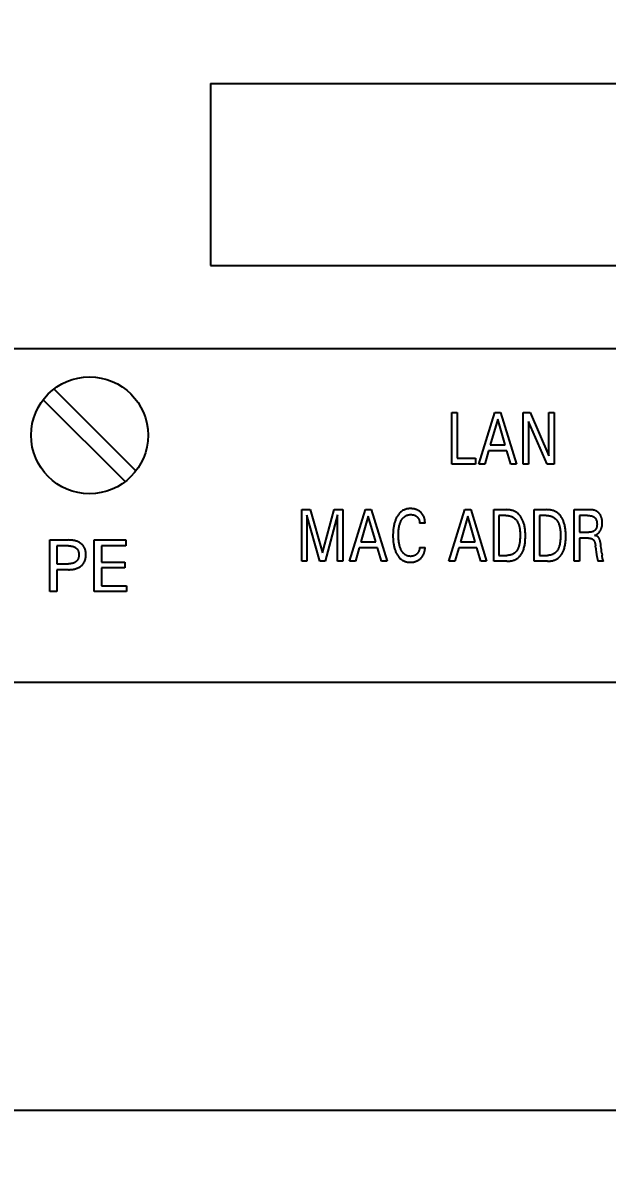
# Model space of a CAD drawing. Extents: x 0 to 420, y 0 to 297.
# Drawn here: x 155.81 to 175.05, y 146.93 to 184.77 of the extents above; entities that cross this region are included whole.
import ezdxf

# ---------------------------------------------------------------- set-up
doc = ezdxf.new("R2010")
doc.units = 0
doc.header["$LTSCALE"] = 23.1
doc.layers.get('0').update_dxf_attribs({"linetype": 'CONTINUOUS'})
doc.layers.add('10000_FRONT', color=7, linetype='CONTINUOUS')
doc.layers.add('10100_DIM_FRONT', color=7, linetype='CONTINUOUS')
doc.dimstyles.get("Standard").update_dxf_attribs({"dimtxt": 2.5, "dimasz": 2.5, "dimexe": 1.25, "dimexo": 0.625, "dimtad": 1, "dimcen": 2.5, "dimazin": 3, "dimtfac": 1, "dimtmove": 0, "dimatfit": 3})

# ---------------------------------------------------------------- blocks, each defined once
blk = doc.blocks.new('_FILLED')
at = {"color": 0, "linetype": 'BYBLOCK'}
blk.add_solid([(0, 0), (-1, 0.132), (-1, -0.132)], dxfattribs=at)
blk = doc.blocks.new('*D2')
at = {"layer": '10100_DIM_FRONT', "color": 7, "linetype": 'CONTINUOUS'}
for p, q in [((88.189, 199.406), (88.189, 146.927)), ((195.189, 170.026), (195.189, 146.927)), ((88.189, 148.927), (141.689, 148.927)), ((195.189, 148.927), (141.689, 148.927))]:
    blk.add_line(p, q, dxfattribs=at)
at = {"layer": '10100_DIM_FRONT', "color": 7, "linetype": 'CONTINUOUS', "xscale": 2.5, "yscale": 2.5, "zscale": 2.5, "rotation": 180}
blk.add_blockref('_FILLED', (88.189, 148.927), dxfattribs=at)
at = {"layer": '10100_DIM_FRONT', "color": 7, "linetype": 'CONTINUOUS', "xscale": 2.5, "yscale": 2.5, "zscale": 2.5}
blk.add_blockref('_FILLED', (195.189, 148.927), dxfattribs=at)

msp = doc.modelspace()

# ---------------------------------------------------------------- linework, layer by layer
at = {"layer": '10000_FRONT', "color": 7, "linetype": 'CONTINUOUS'}
for p, q in [((161.989, 182.776), (161.989, 176.776)), ((161.989, 182.776), (187.989, 182.776)), ((161.989, 176.776), (187.989, 176.776)), ((194.189, 174.026), (89.189, 174.026)), ((159.526, 170.002), (156.825, 172.703)), ((156.471, 172.349), (159.172, 169.648)), ((169.939, 170.226), (169.939, 171.926)), ((169.939, 171.926), (170.113, 171.926)), ((170.113, 171.926), (170.113, 170.418)), ((170.827, 170.226), (171.35, 171.926)), ((171.35, 171.926), (171.542, 171.926)), ((171.542, 171.926), (172.065, 170.226)), ((172.284, 170.226), (172.284, 171.926)), ((172.284, 171.926), (172.511, 171.926)), ((172.511, 171.926), (173.134, 170.5)), ((173.134, 170.5), (173.134, 171.926)), ((173.134, 171.926), (173.307, 171.926)), ((173.307, 171.926), (173.307, 170.226)), ((171.447, 171.706), (171.203, 170.862)), ((171.692, 170.862), (171.447, 171.706)), ((172.458, 171.635), (172.458, 170.226)), ((173.073, 170.226), (172.458, 171.635)), ((171.147, 170.669), (171.02, 170.226)), ((171.747, 170.669), (171.147, 170.669)), ((171.203, 170.862), (171.692, 170.862)), ((171.875, 170.226), (171.747, 170.669)), ((170.113, 170.418), (170.715, 170.418)), ((170.715, 170.418), (170.715, 170.226)), ((170.715, 170.226), (169.939, 170.226)), ((171.02, 170.226), (170.827, 170.226)), ((172.065, 170.226), (171.875, 170.226)), ((172.458, 170.226), (172.284, 170.226)), ((173.307, 170.226), (173.073, 170.226)), ((164.989, 167.026), (164.989, 168.726)), ((164.989, 168.726), (165.271, 168.726)), ((165.163, 168.547), (165.163, 167.026)), ((165.583, 167.026), (165.163, 168.547)), ((165.271, 168.726), (165.672, 167.303)), ((165.672, 167.303), (166.059, 168.726)), ((166.168, 168.55), (165.758, 167.026)), ((166.059, 168.726), (166.342, 168.726)), ((166.168, 167.026), (166.168, 168.55)), ((166.342, 168.726), (166.342, 167.026)), ((166.564, 167.026), (167.088, 168.726)), ((167.184, 168.506), (166.94, 167.662)), ((167.088, 168.726), (167.279, 168.726)), ((167.429, 167.662), (167.184, 168.506)), ((167.279, 168.726), (167.802, 167.026)), ((169.841, 167.026), (170.364, 168.726)), ((170.461, 168.506), (170.217, 167.662)), ((170.364, 168.726), (170.556, 168.726)), ((170.706, 167.662), (170.461, 168.506)), ((170.556, 168.726), (171.079, 167.026)), ((171.314, 167.026), (171.314, 168.726)), ((171.314, 168.726), (171.718, 168.726)), ((171.488, 168.533), (171.488, 167.218)), ((171.718, 168.533), (171.488, 168.533)), ((172.645, 167.026), (172.645, 168.726)), ((172.645, 168.726), (173.049, 168.726)), ((172.819, 168.533), (172.819, 167.218)), ((173.049, 168.533), (172.819, 168.533)), ((173.971, 167.026), (173.971, 168.726)), ((173.971, 168.726), (174.479, 168.726)), ((174.146, 168.533), (174.146, 167.98)), ((174.403, 168.533), (174.146, 168.533)), ((169.054, 168.275), (168.875, 168.275)), ((156.689, 166.026), (156.689, 167.726)), ((156.689, 167.726), (157.307, 167.726)), ((158.156, 166.026), (158.156, 167.726)), ((158.156, 167.726), (159.192, 167.726)), ((159.192, 167.726), (159.192, 167.533)), ((166.94, 167.662), (167.429, 167.662)), ((170.217, 167.662), (170.706, 167.662)), ((174.146, 167.98), (174.449, 167.98)), ((174.146, 167.787), (174.146, 167.026)), ((174.433, 167.787), (174.146, 167.787)), ((156.921, 167.533), (156.921, 166.94)), ((157.307, 167.533), (156.921, 167.533)), ((158.389, 167.533), (158.389, 166.997)), ((159.192, 167.533), (158.389, 167.533)), ((166.884, 167.469), (166.758, 167.026)), ((167.484, 167.469), (166.884, 167.469)), ((167.613, 167.026), (167.484, 167.469)), ((168.875, 167.476), (169.054, 167.476)), ((170.161, 167.469), (170.034, 167.026)), ((170.761, 167.469), (170.161, 167.469)), ((170.889, 167.026), (170.761, 167.469)), ((174.677, 167.46), (174.669, 167.532)), ((174.692, 167.339), (174.696, 167.309)), ((174.877, 167.295), (174.887, 167.221)), ((156.921, 166.94), (157.307, 166.94)), ((158.389, 166.997), (159.161, 166.997)), ((159.161, 166.997), (159.161, 166.804)), ((165.163, 167.026), (164.989, 167.026)), ((165.758, 167.026), (165.583, 167.026)), ((166.342, 167.026), (166.168, 167.026)), ((166.758, 167.026), (166.564, 167.026)), ((167.802, 167.026), (167.613, 167.026)), ((170.034, 167.026), (169.841, 167.026)), ((171.079, 167.026), (170.889, 167.026)), ((171.752, 167.026), (171.314, 167.026)), ((171.488, 167.218), (171.753, 167.218)), ((173.083, 167.026), (172.645, 167.026)), ((172.819, 167.218), (173.084, 167.218)), ((174.146, 167.026), (173.971, 167.026)), ((174.929, 167.027), (174.744, 167.027)), ((156.921, 166.747), (156.921, 166.026)), ((157.307, 166.747), (156.921, 166.747)), ((158.389, 166.804), (158.389, 166.218)), ((159.161, 166.804), (158.389, 166.804)), ((158.389, 166.218), (159.214, 166.218)), ((159.214, 166.218), (159.214, 166.026)), ((156.921, 166.026), (156.689, 166.026)), ((159.214, 166.026), (158.156, 166.026)), ((194.189, 163.026), (89.189, 163.026))]:
    msp.add_line(p, q, dxfattribs=at)
for points in [[(169.054, 168.275), (169.054, 168.297), (169.053, 168.318), (169.051, 168.34), (169.049, 168.362), (169.045, 168.384), (169.041, 168.406), (169.036, 168.427), (169.031, 168.446), (169.025, 168.465), (169.019, 168.483), (169.011, 168.501), (169.003, 168.519), (168.994, 168.536), (168.984, 168.553), (168.974, 168.569), (168.962, 168.584), (168.951, 168.599), (168.938, 168.613), (168.925, 168.627), (168.911, 168.64), (168.897, 168.652), (168.882, 168.664), (168.867, 168.675), (168.851, 168.685), (168.835, 168.694), (168.819, 168.703), (168.802, 168.712), (168.784, 168.719), (168.766, 168.726), (168.748, 168.733), (168.729, 168.738), (168.711, 168.743), (168.692, 168.747), (168.671, 168.751), (168.651, 168.754), (168.63, 168.757), (168.609, 168.758), (168.588, 168.759), (168.567, 168.759), (168.547, 168.759), (168.527, 168.758), (168.507, 168.756), (168.487, 168.754), (168.467, 168.751), (168.448, 168.747), (168.429, 168.742), (168.409, 168.736), (168.391, 168.73), (168.371, 168.722), (168.351, 168.714), (168.332, 168.704), (168.314, 168.693), (168.296, 168.682), (168.278, 168.669), (168.261, 168.656), (168.245, 168.643), (168.23, 168.628), (168.215, 168.614), (168.202, 168.598), (168.188, 168.582), (168.176, 168.566), (168.164, 168.549), (168.152, 168.532), (168.141, 168.514), (168.13, 168.497), (168.117, 168.473), (168.105, 168.449), (168.094, 168.424), (168.083, 168.399), (168.074, 168.374), (168.064, 168.349), (168.056, 168.323), (168.047, 168.293), (168.04, 168.264), (168.033, 168.234), (168.026, 168.204), (168.021, 168.174), (168.016, 168.144), (168.011, 168.113), (168.007, 168.072), (168.003, 168.032), (168, 167.991), (167.998, 167.95), (167.997, 167.909), (167.997, 167.868), (167.997, 167.819)], [(168.186, 168.078), (168.189, 168.101), (168.192, 168.123), (168.196, 168.145), (168.2, 168.168), (168.205, 168.19), (168.211, 168.212), (168.217, 168.234), (168.222, 168.25), (168.227, 168.267), (168.233, 168.283), (168.239, 168.3), (168.245, 168.316), (168.252, 168.332), (168.26, 168.347), (168.268, 168.363), (168.274, 168.375), (168.281, 168.387), (168.289, 168.399), (168.296, 168.411), (168.304, 168.422), (168.313, 168.433), (168.321, 168.444), (168.331, 168.454), (168.34, 168.464), (168.35, 168.474), (168.36, 168.483), (168.371, 168.492), (168.382, 168.501), (168.394, 168.509), (168.406, 168.516), (168.418, 168.523), (168.43, 168.53), (168.443, 168.535), (168.456, 168.541), (168.468, 168.545), (168.481, 168.549), (168.493, 168.552), (168.506, 168.555), (168.519, 168.558), (168.532, 168.56), (168.545, 168.561), (168.559, 168.562), (168.572, 168.563), (168.585, 168.563), (168.597, 168.563), (168.61, 168.562), (168.622, 168.561), (168.634, 168.56), (168.646, 168.558), (168.658, 168.556), (168.67, 168.553), (168.681, 168.55), (168.692, 168.547), (168.702, 168.543), (168.713, 168.539), (168.723, 168.534), (168.733, 168.529), (168.743, 168.524), (168.753, 168.518), (168.762, 168.511), (168.771, 168.505), (168.78, 168.498), (168.789, 168.49), (168.797, 168.483), (168.805, 168.475), (168.813, 168.466), (168.82, 168.457), (168.826, 168.448), (168.833, 168.439), (168.839, 168.429), (168.844, 168.419), (168.849, 168.408), (168.854, 168.398), (168.858, 168.387), (168.861, 168.376), (168.864, 168.365), (168.867, 168.352), (168.87, 168.339), (168.872, 168.326), (168.873, 168.313), (168.874, 168.301), (168.875, 168.288), (168.875, 168.275)], [(171.752, 167.026), (171.775, 167.026), (171.799, 167.027), (171.823, 167.029), (171.846, 167.031), (171.87, 167.035), (171.893, 167.039), (171.917, 167.044), (171.94, 167.05), (171.963, 167.056), (171.985, 167.064), (172.007, 167.073), (172.029, 167.082), (172.05, 167.093), (172.07, 167.105), (172.089, 167.117), (172.109, 167.132), (172.128, 167.147), (172.146, 167.164), (172.163, 167.181), (172.18, 167.199), (172.195, 167.219), (172.21, 167.238), (172.224, 167.259), (172.237, 167.28), (172.25, 167.302), (172.262, 167.324), (172.272, 167.347), (172.282, 167.369), (172.292, 167.392), (172.303, 167.424), (172.313, 167.456), (172.322, 167.488), (172.33, 167.52), (172.337, 167.552), (172.342, 167.585), (172.347, 167.618), (172.35, 167.651), (172.353, 167.684), (172.356, 167.717), (172.357, 167.751), (172.358, 167.784), (172.359, 167.817), (172.359, 167.851), (172.359, 167.884), (172.359, 167.917), (172.358, 167.95), (172.356, 167.983), (172.354, 168.016), (172.352, 168.049), (172.348, 168.081), (172.344, 168.114), (172.339, 168.146), (172.333, 168.179), (172.326, 168.211), (172.318, 168.242), (172.309, 168.274), (172.299, 168.306), (172.288, 168.337), (172.279, 168.36), (172.269, 168.382), (172.258, 168.404), (172.247, 168.426), (172.235, 168.448), (172.222, 168.469), (172.209, 168.49), (172.195, 168.51), (172.18, 168.529), (172.164, 168.548), (172.147, 168.566), (172.13, 168.583), (172.112, 168.599), (172.094, 168.614), (172.074, 168.628), (172.053, 168.642), (172.032, 168.654), (172.01, 168.665), (171.987, 168.675), (171.964, 168.685), (171.94, 168.693), (171.916, 168.7), (171.892, 168.706), (171.867, 168.711), (171.842, 168.716), (171.817, 168.719), (171.792, 168.722), (171.767, 168.724), (171.742, 168.725), (171.718, 168.726)], [(171.718, 168.533), (171.736, 168.532), (171.754, 168.532), (171.772, 168.53), (171.79, 168.528), (171.809, 168.525), (171.827, 168.522), (171.845, 168.518), (171.862, 168.514), (171.88, 168.508), (171.897, 168.502), (171.914, 168.495), (171.931, 168.488), (171.947, 168.48), (171.962, 168.47), (171.977, 168.461), (171.992, 168.45), (172.005, 168.439), (172.018, 168.427), (172.031, 168.414), (172.043, 168.401), (172.054, 168.387), (172.065, 168.372), (172.076, 168.358), (172.085, 168.342), (172.095, 168.327), (172.103, 168.311), (172.112, 168.294), (172.119, 168.278), (172.126, 168.261), (172.133, 168.244), (172.142, 168.219), (172.15, 168.194), (172.156, 168.169), (172.162, 168.143), (172.168, 168.118), (172.172, 168.092), (172.175, 168.066), (172.178, 168.04), (172.181, 168.014), (172.182, 167.988), (172.184, 167.962), (172.184, 167.936), (172.185, 167.91), (172.185, 167.883), (172.185, 167.85), (172.184, 167.817), (172.183, 167.784), (172.181, 167.751), (172.178, 167.718), (172.175, 167.685), (172.171, 167.658), (172.167, 167.631), (172.163, 167.604), (172.157, 167.577), (172.151, 167.55), (172.144, 167.524), (172.139, 167.505), (172.133, 167.487), (172.126, 167.469), (172.119, 167.451), (172.111, 167.433), (172.103, 167.416), (172.094, 167.399), (172.085, 167.385), (172.076, 167.371), (172.066, 167.358), (172.056, 167.345), (172.045, 167.333), (172.034, 167.321), (172.022, 167.309), (172.01, 167.299), (171.995, 167.287), (171.98, 167.277), (171.964, 167.268), (171.947, 167.259), (171.931, 167.251), (171.914, 167.244), (171.896, 167.238), (171.879, 167.233), (171.861, 167.229), (171.843, 167.226), (171.825, 167.223), (171.807, 167.221), (171.789, 167.219), (171.771, 167.219), (171.753, 167.218)], [(173.083, 167.026), (173.106, 167.026), (173.13, 167.027), (173.154, 167.029), (173.177, 167.031), (173.201, 167.035), (173.224, 167.039), (173.248, 167.044), (173.271, 167.05), (173.294, 167.056), (173.316, 167.064), (173.338, 167.073), (173.36, 167.082), (173.381, 167.093), (173.401, 167.105), (173.42, 167.117), (173.44, 167.132), (173.459, 167.147), (173.477, 167.164), (173.494, 167.181), (173.511, 167.199), (173.526, 167.219), (173.541, 167.238), (173.555, 167.259), (173.568, 167.28), (173.581, 167.302), (173.593, 167.324), (173.603, 167.347), (173.614, 167.369), (173.623, 167.392), (173.634, 167.424), (173.644, 167.456), (173.653, 167.488), (173.661, 167.52), (173.668, 167.552), (173.673, 167.585), (173.678, 167.618), (173.682, 167.651), (173.684, 167.684), (173.687, 167.717), (173.688, 167.751), (173.689, 167.784), (173.69, 167.817), (173.69, 167.851), (173.69, 167.884), (173.69, 167.917), (173.689, 167.95), (173.687, 167.983), (173.685, 168.016), (173.683, 168.049), (173.679, 168.081), (173.675, 168.114), (173.67, 168.146), (173.664, 168.179), (173.657, 168.211), (173.649, 168.242), (173.641, 168.274), (173.63, 168.306), (173.619, 168.337), (173.61, 168.36), (173.6, 168.382), (173.589, 168.404), (173.578, 168.426), (173.566, 168.448), (173.553, 168.469), (173.54, 168.49), (173.526, 168.51), (173.511, 168.529), (173.495, 168.548), (173.479, 168.566), (173.461, 168.583), (173.443, 168.599), (173.425, 168.614), (173.405, 168.628), (173.384, 168.642), (173.363, 168.654), (173.341, 168.665), (173.318, 168.675), (173.295, 168.685), (173.271, 168.693), (173.247, 168.7), (173.223, 168.706), (173.198, 168.711), (173.173, 168.716), (173.148, 168.719), (173.123, 168.722), (173.098, 168.724), (173.073, 168.725), (173.049, 168.726)], [(173.049, 168.533), (173.067, 168.532), (173.085, 168.532), (173.103, 168.53), (173.121, 168.528), (173.14, 168.525), (173.158, 168.522), (173.176, 168.518), (173.193, 168.514), (173.211, 168.508), (173.228, 168.502), (173.245, 168.495), (173.262, 168.488), (173.278, 168.48), (173.293, 168.47), (173.308, 168.461), (173.323, 168.45), (173.336, 168.439), (173.349, 168.427), (173.362, 168.414), (173.374, 168.401), (173.385, 168.387), (173.396, 168.372), (173.407, 168.358), (173.416, 168.342), (173.426, 168.327), (173.434, 168.311), (173.443, 168.294), (173.45, 168.278), (173.457, 168.261), (173.464, 168.244), (173.473, 168.219), (173.481, 168.194), (173.487, 168.169), (173.493, 168.143), (173.499, 168.118), (173.503, 168.092), (173.506, 168.066), (173.509, 168.04), (173.512, 168.014), (173.513, 167.988), (173.515, 167.962), (173.515, 167.936), (173.516, 167.91), (173.516, 167.883), (173.516, 167.85), (173.515, 167.817), (173.514, 167.784), (173.512, 167.751), (173.509, 167.718), (173.506, 167.685), (173.502, 167.658), (173.498, 167.631), (173.494, 167.604), (173.489, 167.577), (173.482, 167.55), (173.475, 167.524), (173.47, 167.505), (173.464, 167.487), (173.457, 167.469), (173.45, 167.451), (173.442, 167.433), (173.434, 167.416), (173.425, 167.399), (173.416, 167.385), (173.407, 167.371), (173.397, 167.358), (173.387, 167.345), (173.376, 167.333), (173.365, 167.321), (173.353, 167.309), (173.341, 167.299), (173.326, 167.287), (173.311, 167.277), (173.295, 167.268), (173.278, 167.259), (173.262, 167.251), (173.245, 167.244), (173.227, 167.238), (173.21, 167.233), (173.192, 167.229), (173.174, 167.226), (173.156, 167.223), (173.138, 167.221), (173.12, 167.219), (173.102, 167.219), (173.084, 167.218)], [(174.403, 168.533), (174.418, 168.533), (174.433, 168.532), (174.448, 168.532), (174.463, 168.53), (174.477, 168.529), (174.492, 168.527), (174.503, 168.526), (174.513, 168.524), (174.523, 168.522), (174.534, 168.52), (174.544, 168.517), (174.554, 168.514), (174.564, 168.511), (174.573, 168.508), (174.581, 168.504), (174.589, 168.501), (174.597, 168.497), (174.605, 168.493), (174.613, 168.488), (174.62, 168.483), (174.627, 168.478), (174.634, 168.473), (174.641, 168.467), (174.647, 168.461), (174.653, 168.454), (174.659, 168.448), (174.665, 168.441), (174.67, 168.433), (174.675, 168.426), (174.68, 168.418), (174.685, 168.409), (174.689, 168.401), (174.693, 168.392), (174.696, 168.383), (174.7, 168.374), (174.703, 168.364), (174.705, 168.355), (174.708, 168.346), (174.71, 168.333), (174.713, 168.32), (174.715, 168.308), (174.716, 168.295), (174.717, 168.282), (174.718, 168.269), (174.719, 168.256), (174.719, 168.242), (174.719, 168.233), (174.718, 168.223), (174.718, 168.214), (174.717, 168.205), (174.716, 168.195), (174.715, 168.186), (174.714, 168.176), (174.713, 168.167), (174.711, 168.158), (174.709, 168.149), (174.706, 168.14), (174.703, 168.131), (174.7, 168.122), (174.697, 168.113), (174.693, 168.105), (174.689, 168.096), (174.684, 168.088), (174.679, 168.08), (174.673, 168.072), (174.667, 168.064), (174.661, 168.057), (174.654, 168.05), (174.647, 168.043), (174.64, 168.036), (174.632, 168.03), (174.624, 168.024), (174.616, 168.019), (174.608, 168.014), (174.599, 168.009), (174.59, 168.005), (174.582, 168.001), (174.573, 167.998), (174.563, 167.994), (174.554, 167.992), (174.545, 167.989), (174.536, 167.987), (174.526, 167.986), (174.517, 167.984), (174.507, 167.983), (174.497, 167.982), (174.488, 167.981), (174.478, 167.98), (174.468, 167.98), (174.459, 167.98), (174.449, 167.98)], [(174.641, 167.876), (174.653, 167.881), (174.666, 167.887), (174.678, 167.893), (174.69, 167.899), (174.701, 167.906), (174.713, 167.913), (174.724, 167.92), (174.734, 167.928), (174.745, 167.936), (174.755, 167.945), (174.765, 167.954), (174.775, 167.963), (174.786, 167.974), (174.796, 167.986), (174.806, 167.999), (174.815, 168.011), (174.824, 168.024), (174.833, 168.038), (174.84, 168.052), (174.848, 168.066), (174.855, 168.082), (174.861, 168.097), (174.867, 168.113), (174.872, 168.128), (174.876, 168.144), (174.88, 168.16), (174.884, 168.179), (174.887, 168.197), (174.889, 168.215), (174.891, 168.234), (174.892, 168.252), (174.893, 168.271), (174.893, 168.289), (174.893, 168.307), (174.892, 168.324), (174.891, 168.341), (174.89, 168.358), (174.888, 168.376), (174.885, 168.393), (174.882, 168.41), (174.879, 168.427), (174.875, 168.441), (174.871, 168.456), (174.867, 168.47), (174.861, 168.485), (174.856, 168.499), (174.85, 168.513), (174.843, 168.526), (174.836, 168.539), (174.829, 168.552), (174.821, 168.564), (174.813, 168.575), (174.804, 168.587), (174.795, 168.598), (174.785, 168.608), (174.775, 168.618), (174.765, 168.628), (174.754, 168.637), (174.743, 168.646), (174.732, 168.654), (174.721, 168.662), (174.709, 168.669), (174.697, 168.676), (174.684, 168.682), (174.671, 168.688), (174.658, 168.694), (174.645, 168.699), (174.631, 168.704), (174.617, 168.708), (174.603, 168.711), (174.589, 168.715), (174.574, 168.718), (174.558, 168.72), (174.542, 168.722), (174.527, 168.724), (174.511, 168.725), (174.495, 168.725), (174.479, 168.726)], [(168.875, 167.476), (168.873, 167.461), (168.871, 167.446), (168.869, 167.431), (168.866, 167.416), (168.862, 167.401), (168.857, 167.386), (168.853, 167.373), (168.848, 167.36), (168.843, 167.348), (168.837, 167.335), (168.83, 167.323), (168.823, 167.312), (168.816, 167.301), (168.808, 167.291), (168.8, 167.281), (168.791, 167.271), (168.782, 167.262), (168.772, 167.253), (168.761, 167.245), (168.75, 167.237), (168.739, 167.229), (168.727, 167.222), (168.715, 167.216), (168.703, 167.21), (168.69, 167.205), (168.677, 167.2), (168.664, 167.197), (168.65, 167.193), (168.636, 167.19), (168.621, 167.188), (168.606, 167.187), (168.592, 167.186), (168.577, 167.186), (168.562, 167.186), (168.547, 167.187), (168.532, 167.188), (168.518, 167.19), (168.503, 167.193), (168.489, 167.197), (168.475, 167.201), (168.461, 167.205), (168.447, 167.211), (168.434, 167.217), (168.421, 167.223), (168.408, 167.231), (168.396, 167.238), (168.385, 167.247), (168.373, 167.256), (168.362, 167.265), (168.352, 167.275), (168.341, 167.285), (168.33, 167.298), (168.32, 167.311), (168.31, 167.324), (168.3, 167.337), (168.292, 167.351), (168.283, 167.366), (168.275, 167.38), (168.268, 167.395), (168.26, 167.41), (168.251, 167.432), (168.242, 167.454), (168.234, 167.477), (168.226, 167.499), (168.219, 167.522), (168.213, 167.545), (168.207, 167.572), (168.201, 167.599), (168.196, 167.626), (168.192, 167.653), (168.188, 167.68), (168.185, 167.707), (168.182, 167.738), (168.18, 167.77), (168.178, 167.801), (168.176, 167.833), (168.176, 167.864), (168.176, 167.895), (168.176, 167.926), (168.177, 167.956), (168.178, 167.987), (168.18, 168.017), (168.183, 168.048), (168.186, 168.078)], [(157.307, 166.747), (157.329, 166.747), (157.352, 166.748), (157.375, 166.749), (157.397, 166.751), (157.42, 166.754), (157.443, 166.757), (157.465, 166.76), (157.485, 166.764), (157.505, 166.768), (157.524, 166.773), (157.544, 166.779), (157.563, 166.785), (157.582, 166.792), (157.601, 166.799), (157.618, 166.807), (157.634, 166.815), (157.651, 166.823), (157.667, 166.833), (157.682, 166.843), (157.698, 166.853), (157.713, 166.864), (157.726, 166.875), (157.739, 166.886), (157.751, 166.898), (157.764, 166.91), (157.775, 166.923), (157.786, 166.936), (157.796, 166.949), (157.806, 166.963), (157.816, 166.978), (157.824, 166.993), (157.832, 167.008), (157.839, 167.024), (157.846, 167.04), (157.852, 167.056), (157.858, 167.072), (157.863, 167.089), (157.867, 167.108), (157.871, 167.126), (157.874, 167.145), (157.877, 167.164), (157.879, 167.184), (157.88, 167.203), (157.881, 167.222), (157.881, 167.241), (157.881, 167.26), (157.88, 167.279), (157.879, 167.298), (157.877, 167.317), (157.874, 167.336), (157.871, 167.354), (157.867, 167.373), (157.862, 167.391), (157.857, 167.408), (157.852, 167.424), (157.846, 167.44), (157.839, 167.455), (157.831, 167.471), (157.823, 167.486), (157.815, 167.501), (157.805, 167.515), (157.795, 167.529), (157.785, 167.542), (157.773, 167.555), (157.762, 167.567), (157.75, 167.579), (157.737, 167.591), (157.724, 167.602), (157.71, 167.612), (157.695, 167.623), (157.68, 167.633), (157.664, 167.643), (157.648, 167.652), (157.632, 167.66), (157.615, 167.668), (157.598, 167.675), (157.579, 167.682), (157.56, 167.689), (157.541, 167.695), (157.522, 167.7), (157.503, 167.705), (157.483, 167.709), (157.463, 167.713), (157.437, 167.717), (157.411, 167.72), (157.385, 167.723), (157.359, 167.724), (157.333, 167.725), (157.307, 167.726)], [(167.997, 167.819), (167.998, 167.78), (168, 167.741), (168.003, 167.702), (168.007, 167.663), (168.012, 167.624), (168.016, 167.594), (168.021, 167.564), (168.026, 167.534), (168.033, 167.504), (168.04, 167.475), (168.048, 167.445), (168.056, 167.416), (168.065, 167.391), (168.074, 167.366), (168.084, 167.341), (168.094, 167.316), (168.106, 167.292), (168.118, 167.268), (168.131, 167.245), (168.142, 167.228), (168.153, 167.211), (168.164, 167.194), (168.176, 167.178), (168.189, 167.162), (168.202, 167.147), (168.216, 167.132), (168.231, 167.118), (168.246, 167.104), (168.262, 167.091), (168.279, 167.078), (168.296, 167.066), (168.314, 167.055), (168.333, 167.045), (168.352, 167.036), (168.371, 167.027), (168.391, 167.02), (168.41, 167.014), (168.429, 167.008), (168.448, 167.004), (168.468, 167), (168.487, 166.997), (168.507, 166.995), (168.527, 166.993), (168.547, 166.992), (168.567, 166.992), (168.587, 166.992), (168.608, 166.993), (168.628, 166.995), (168.648, 166.997), (168.668, 167), (168.689, 167.004), (168.707, 167.009), (168.726, 167.014), (168.744, 167.02), (168.762, 167.026), (168.78, 167.034), (168.797, 167.042), (168.814, 167.05), (168.83, 167.06), (168.846, 167.07), (168.862, 167.08), (168.877, 167.092), (168.892, 167.104), (168.906, 167.116), (168.92, 167.13), (168.933, 167.143), (168.946, 167.158), (168.958, 167.172), (168.969, 167.188), (168.98, 167.204), (168.99, 167.22), (168.999, 167.237), (169.007, 167.255), (169.015, 167.272), (169.022, 167.291), (169.028, 167.309), (169.033, 167.328), (169.039, 167.349), (169.043, 167.37), (169.047, 167.391), (169.05, 167.412), (169.052, 167.434), (169.053, 167.455), (169.054, 167.476)], [(174.433, 167.787), (174.442, 167.787), (174.45, 167.787), (174.458, 167.786), (174.467, 167.786), (174.475, 167.785), (174.484, 167.784), (174.492, 167.782), (174.5, 167.781), (174.507, 167.78), (174.513, 167.778), (174.519, 167.777), (174.525, 167.775), (174.531, 167.773), (174.537, 167.771), (174.543, 167.768), (174.549, 167.766), (174.555, 167.763), (174.56, 167.76), (174.565, 167.757), (174.57, 167.754), (174.575, 167.751), (174.579, 167.748), (174.584, 167.744), (174.588, 167.741), (174.593, 167.737), (174.597, 167.733), (174.601, 167.729), (174.604, 167.724), (174.608, 167.72), (174.612, 167.715), (174.615, 167.71), (174.618, 167.705), (174.621, 167.7), (174.624, 167.695), (174.627, 167.69), (174.63, 167.685), (174.633, 167.678), (174.636, 167.67), (174.639, 167.663), (174.642, 167.656), (174.645, 167.648), (174.647, 167.641), (174.649, 167.633), (174.652, 167.625), (174.654, 167.618), (174.656, 167.607), (174.659, 167.596), (174.661, 167.586), (174.663, 167.575), (174.665, 167.564), (174.666, 167.553), (174.668, 167.542), (174.669, 167.532)], [(174.857, 167.46), (174.85, 167.524), (174.846, 167.556), (174.844, 167.572), (174.842, 167.589), (174.84, 167.606), (174.837, 167.622), (174.834, 167.639), (174.831, 167.655), (174.828, 167.671), (174.825, 167.684), (174.822, 167.697), (174.819, 167.709), (174.815, 167.722), (174.811, 167.734), (174.806, 167.746), (174.801, 167.759), (174.798, 167.766), (174.795, 167.773), (174.792, 167.779), (174.788, 167.786), (174.784, 167.793), (174.78, 167.799), (174.776, 167.805), (174.771, 167.811), (174.767, 167.817), (174.762, 167.822), (174.757, 167.827), (174.751, 167.832), (174.746, 167.836), (174.74, 167.84), (174.734, 167.844), (174.728, 167.848), (174.721, 167.852), (174.714, 167.855), (174.707, 167.858), (174.7, 167.861), (174.693, 167.864), (174.682, 167.867), (174.672, 167.87), (174.662, 167.872), (174.651, 167.874), (174.641, 167.876)], [(157.307, 167.533), (157.32, 167.533), (157.334, 167.532), (157.347, 167.531), (157.361, 167.53), (157.375, 167.529), (157.388, 167.527), (157.401, 167.525), (157.413, 167.523), (157.425, 167.52), (157.437, 167.518), (157.448, 167.514), (157.46, 167.511), (157.471, 167.507), (157.482, 167.502), (157.492, 167.498), (157.502, 167.493), (157.512, 167.488), (157.521, 167.483), (157.531, 167.477), (157.54, 167.471), (157.549, 167.464), (157.557, 167.458), (157.564, 167.451), (157.572, 167.444), (157.579, 167.437), (157.586, 167.429), (157.592, 167.421), (157.598, 167.413), (157.604, 167.405), (157.61, 167.396), (157.615, 167.387), (157.62, 167.378), (157.624, 167.369), (157.628, 167.359), (157.632, 167.349), (157.635, 167.34), (157.638, 167.33), (157.64, 167.319), (157.643, 167.307), (157.645, 167.296), (157.646, 167.285), (157.647, 167.273), (157.648, 167.262), (157.649, 167.25), (157.649, 167.239), (157.649, 167.227), (157.648, 167.216), (157.647, 167.204), (157.646, 167.193), (157.645, 167.181), (157.643, 167.17), (157.64, 167.158), (157.638, 167.147), (157.635, 167.137), (157.632, 167.127), (157.628, 167.117), (157.624, 167.108), (157.62, 167.098), (157.615, 167.089), (157.61, 167.08), (157.605, 167.071), (157.599, 167.063), (157.593, 167.055), (157.587, 167.047), (157.58, 167.039), (157.573, 167.032), (157.565, 167.024), (157.558, 167.018), (157.55, 167.011), (157.541, 167.004), (157.532, 166.998), (157.523, 166.992), (157.513, 166.986), (157.503, 166.981), (157.493, 166.976), (157.483, 166.972), (157.472, 166.967), (157.461, 166.963), (157.449, 166.959), (157.438, 166.956), (157.426, 166.953), (157.414, 166.95), (157.402, 166.948), (157.389, 166.946), (157.375, 166.944), (157.361, 166.942), (157.348, 166.941), (157.334, 166.941), (157.32, 166.94), (157.307, 166.94)], [(174.677, 167.46), (174.681, 167.43), (174.684, 167.4), (174.692, 167.339)], [(174.696, 167.309), (174.701, 167.266), (174.704, 167.241)], [(174.877, 167.295), (174.872, 167.334), (174.867, 167.373), (174.862, 167.416), (174.857, 167.46)], [(174.704, 167.241), (174.706, 167.229), (174.707, 167.216), (174.709, 167.204), (174.711, 167.192), (174.713, 167.18), (174.715, 167.168), (174.717, 167.156), (174.719, 167.145), (174.722, 167.133), (174.724, 167.127), (174.725, 167.121), (174.73, 167.102)], [(174.73, 167.102), (174.732, 167.096), (174.734, 167.09), (174.735, 167.083), (174.737, 167.077), (174.738, 167.07), (174.739, 167.063), (174.741, 167.056), (174.742, 167.049), (174.743, 167.042), (174.743, 167.035), (174.744, 167.027)], [(174.902, 167.125), (174.894, 167.175), (174.892, 167.186), (174.89, 167.198), (174.888, 167.209), (174.887, 167.221)], [(174.92, 167.058), (174.917, 167.067), (174.916, 167.07), (174.915, 167.073), (174.914, 167.076), (174.912, 167.08), (174.911, 167.085), (174.909, 167.09), (174.908, 167.095), (174.907, 167.1), (174.906, 167.105), (174.905, 167.11), (174.904, 167.115), (174.903, 167.12), (174.902, 167.125)], [(174.929, 167.027), (174.929, 167.03), (174.928, 167.034), (174.927, 167.037), (174.926, 167.04), (174.925, 167.044), (174.924, 167.047), (174.923, 167.05), (174.922, 167.053), (174.921, 167.056), (174.92, 167.058)]]:
    msp.add_lwpolyline(points, dxfattribs=at)
msp.add_circle((157.999, 171.176), 1.926, dxfattribs=at)

# ---------------------------------------------------------------- dimensions: what is measured, and where the dimension line sits
at = {"layer": '10100_DIM_FRONT', "color": 7, "linetype": 'CONTINUOUS'}
dim = msp.add_linear_dim(base=(88.189, 148.927), p1=(195.189, 170.026), p2=(88.189, 199.406), angle=180, dimstyle='Standard', dxfattribs=at)
dim.commit()
dim.dimension.update_dxf_attribs({"geometry": '*D2', "text_midpoint": (134.124, 149.802), "dimtype": 128})

doc.saveas('drawing.dxf')
